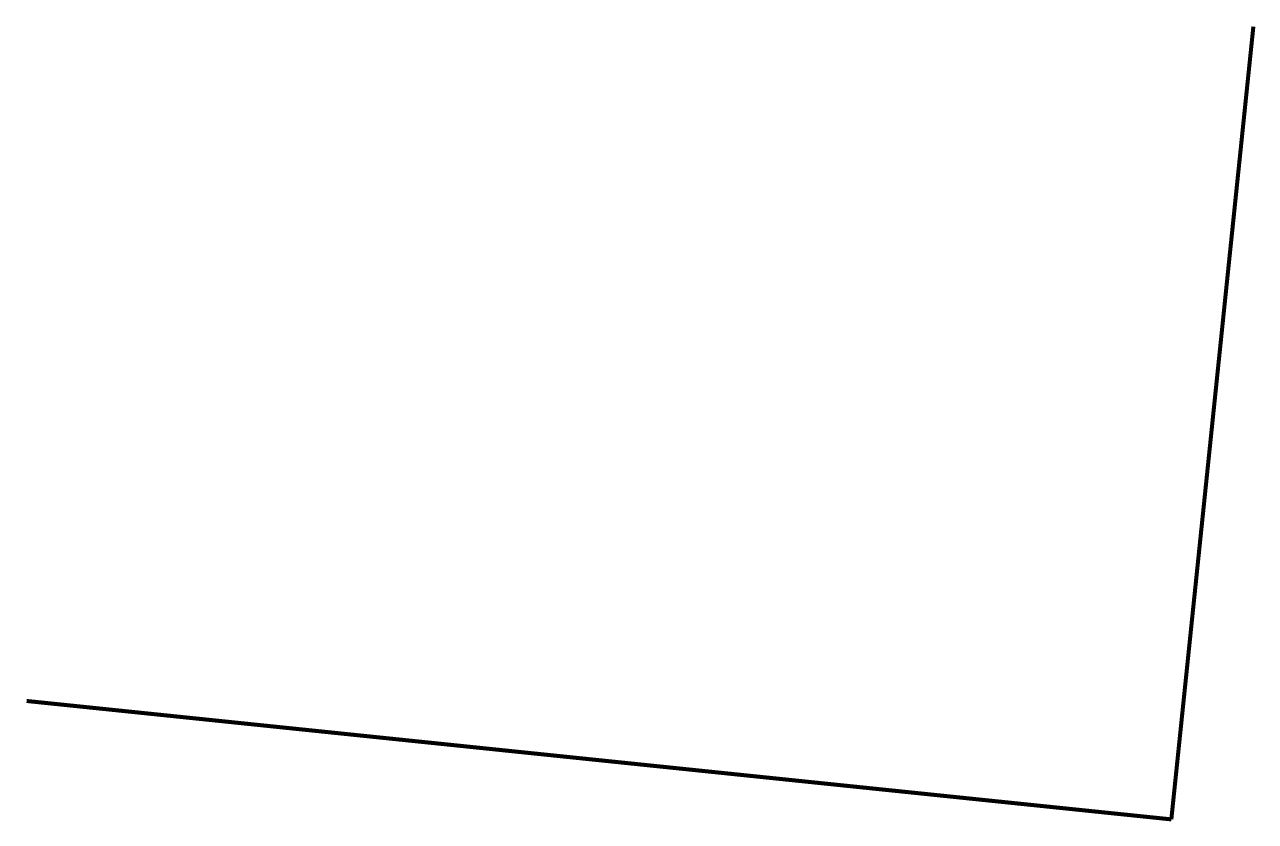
# Model space of a CAD drawing. Header units: inches. Extents: x 685575.7 to 685606.3, y 2763062.9 to 2763082.6.
import ezdxf

# ---------------------------------------------------------------- set-up
doc = ezdxf.new("R2010")
doc.units = ezdxf.units.IN
doc.header["$MEASUREMENT"] = 0
doc.linetypes.add('DASHED', pattern=[0.75, 0.5, -0.25])
doc.layers.add('pipe 75 mm', color=6, linetype='Continuous')

msp = doc.modelspace()

# ---------------------------------------------------------------- linework, layer by layer
at = {"layer": 'pipe 75 mm', "color": 220, "linetype": 'DASHED', "ltscale": 0.1524, "const_width": 0.1, "elevation": 67.8}
for points in [[(685606.24, 2763082.59), (685604.203, 2763062.902)], [(685575.778, 2763065.842), (685604.203, 2763062.901)]]:
    msp.add_lwpolyline(points, dxfattribs=at)

doc.saveas('drawing.dxf')
